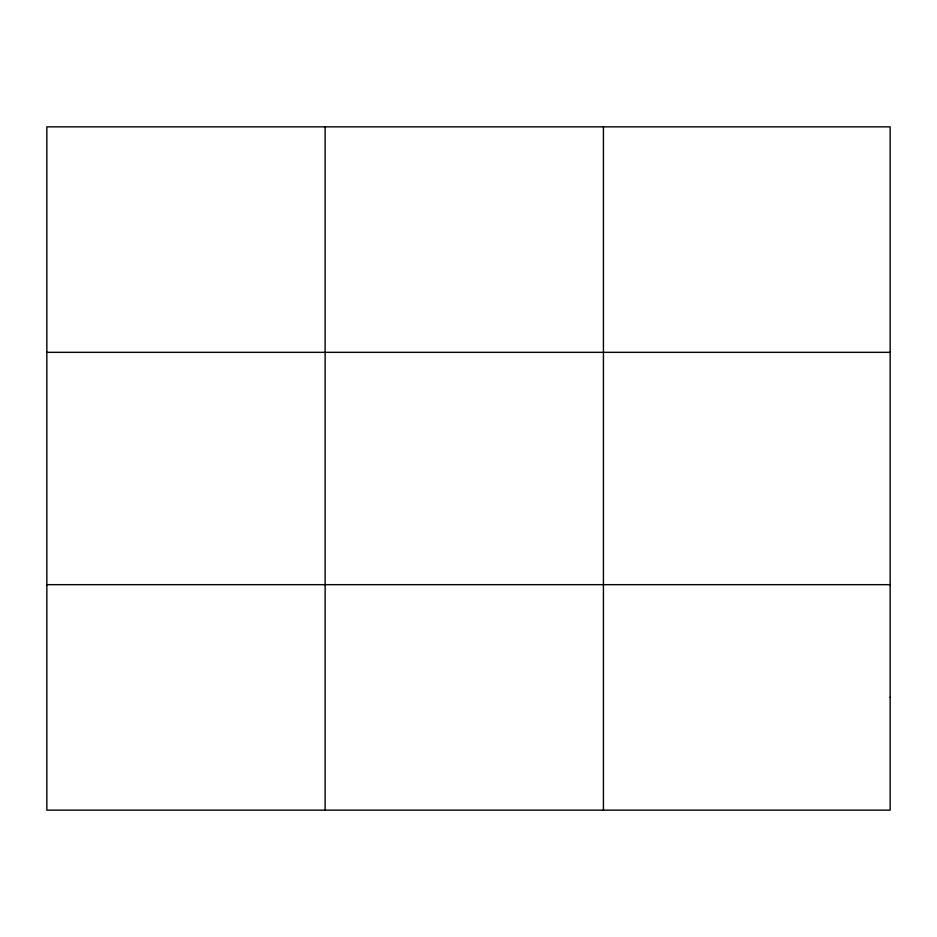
<?xml version="1.0" encoding="UTF-8"?>
<svg xmlns="http://www.w3.org/2000/svg" width="937" height="937" viewBox="0 0 937 937"><rect width="100%" height="100%" fill="white"/><g stroke="black" fill="none" stroke-linecap="round" stroke-linejoin="round"><path stroke-width="1.41" d="M325.139 810.154L325.139 126.846M603.428 810.154L603.428 126.846M46.85 352.335L890.15 352.335M46.85 584.665L890.15 584.665M890.15 697.409L890.15 810.154L46.85 810.154L46.85 126.846L890.15 126.846L890.15 697.409"/></g></svg>
